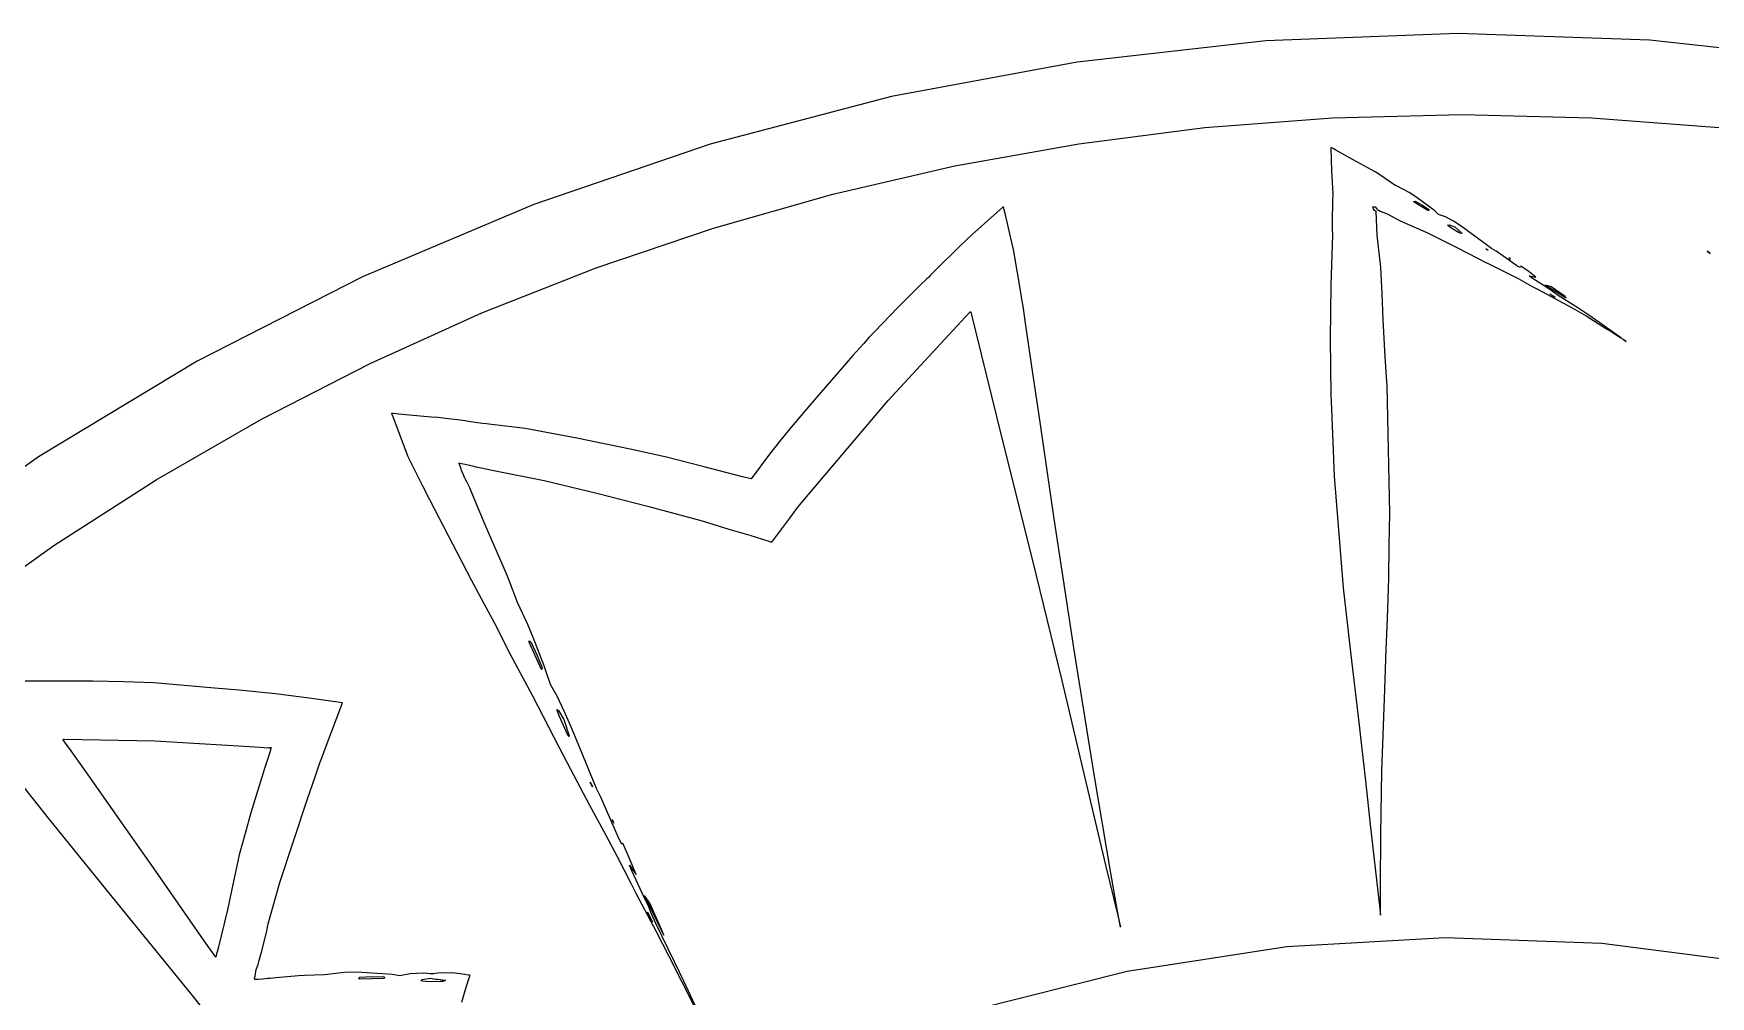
# Model space of a CAD drawing. Extents: x 0 to 792, y 0 to 189.
# Drawn here: x 344 to 404.8, y 153.7 to 188.6 of the extents above; entities that cross this region are included whole.
import ezdxf

# ---------------------------------------------------------------- set-up
doc = ezdxf.new("R2010")
doc.units = 0

msp = doc.modelspace()

# ---------------------------------------------------------------- linework, layer by layer
at = {"layer": 'Layer 1'}
for p, q in [((395.668563, 188.631308), (388.713571, 188.364676)), ((402.624373, 188.38694), (395.668563, 188.631308)), ((388.713571, 188.364676), (381.863881, 187.596862)), ((409.476486, 187.641057), (402.624373, 188.38694)), ((381.863881, 187.596862), (375.141721, 186.342383)), ((375.141721, 186.342383), (368.56932, 184.61575)), ((386.492059, 185.218921), (391.125769, 185.572402)), ((391.125769, 185.572402), (395.8203, 185.691515)), ((395.8203, 185.691515), (400.514831, 185.572402)), ((400.514831, 185.572402), (405.148542, 185.218921)), ((381.924954, 184.636856), (386.492059, 185.218921)), ((368.56932, 184.61575), (362.168907, 182.431478)), ((377.430239, 183.831993), (381.924954, 184.636856)), ((391.069144, 184.496591), (391.068805, 184.473184)), ((391.068805, 184.473184), (391.092794, 183.658245)), ((391.094953, 184.484145), (391.069144, 184.496591)), ((391.146777, 184.458675), (391.094953, 184.484145)), ((391.251222, 184.403864), (391.146777, 184.458675)), ((391.46126, 184.286903), (391.251222, 184.403864)), ((391.876888, 184.049106), (391.46126, 184.286903)), ((373.013699, 182.810115), (377.430239, 183.831993)), ((391.092794, 183.658245), (391.108547, 183.237712)), ((392.67125, 183.614891), (391.876888, 184.049106)), ((392.881096, 183.486802), (392.67125, 183.614891)), ((391.108547, 183.237712), (391.140721, 182.807702)), ((393.196465, 183.263677), (392.881096, 183.486802)), ((393.349012, 183.16081), (393.196465, 183.263677)), ((393.412058, 183.125699), (393.349012, 183.16081)), ((393.472806, 183.100971), (393.412058, 183.125699)), ((393.910411, 182.867873), (393.472806, 183.100971)), ((362.168907, 182.431478), (355.96271, 179.80408)), ((368.681119, 181.577009), (373.013699, 182.810115)), ((391.128884, 182.59183), (391.119735, 182.229324)), ((391.140721, 182.807702), (391.128884, 182.59183)), ((394.15105, 182.709617), (393.910411, 182.867873)), ((394.066955, 182.541826), (394.12, 182.553)), ((394.081205, 182.516028), (394.066955, 182.541826)), ((394.579411, 182.219215), (394.081205, 182.516028)), ((394.11988, 182.553035), (394.392729, 182.409122)), ((394.12, 182.553), (394.11988, 182.553035)), ((394.65071, 182.341012), (394.15105, 182.709617)), ((394.392729, 182.409122), (394.615349, 182.254823)), ((378.955971, 182.141401), (378.509072, 181.743039)), ((379.180337, 182.340291), (378.955971, 182.141401)), ((379.194372, 182.352737), (379.180337, 182.340291)), ((379.198041, 182.349351), (379.194372, 182.352737)), ((379.199957, 182.341189), (379.198041, 182.349351)), ((379.207645, 182.30822), (379.199957, 182.341189)), ((379.223006, 182.242281), (379.207645, 182.30822)), ((379.253701, 182.110647), (379.223006, 182.242281)), ((379.497132, 181.059317), (379.253701, 182.110647)), ((391.115233, 182.081041), (391.110317, 181.971581)), ((391.110317, 181.971581), (391.114119, 181.532748)), ((391.118199, 182.137009), (391.115233, 182.081041)), ((391.119735, 182.229324), (391.118199, 182.137009)), ((392.591147, 182.344858), (392.594619, 182.352438)), ((392.617357, 182.273805), (392.591147, 182.344858)), ((392.594619, 182.352438), (392.604324, 182.35318)), ((392.604324, 182.35318), (392.625135, 182.353923)), ((392.653727, 182.219241), (392.617357, 182.273805)), ((392.625135, 182.353923), (392.647877, 182.353677)), ((392.647877, 182.353677), (392.659981, 182.353099)), ((392.700689, 182.19204), (392.653727, 182.219241)), ((392.659981, 182.353099), (392.666235, 182.352768)), ((392.666235, 182.352768), (392.672119, 182.348648)), ((392.672119, 182.348648), (392.731589, 182.273148)), ((392.70972, 182.186435), (392.700689, 182.19204)), ((392.706342, 182.175214), (392.70939, 182.182222)), ((392.740527, 181.323516), (392.706342, 182.175214)), ((392.70939, 182.182222), (392.710668, 182.183633)), ((392.710668, 182.183633), (392.70972, 182.186435)), ((392.731589, 182.273148), (392.748413, 182.250974)), ((392.748413, 182.250974), (392.750445, 182.248008)), ((392.750445, 182.248008), (392.752536, 182.246111)), ((392.752536, 182.246111), (392.760458, 182.242236)), ((392.760458, 182.242236), (392.792253, 182.226494)), ((392.792253, 182.226494), (392.855753, 182.195585)), ((392.855753, 182.195585), (393.107405, 182.091727)), ((393.107405, 182.091727), (393.583657, 181.838856)), ((393.583657, 181.838856), (393.767601, 181.758739)), ((394.618357, 182.212208), (394.579411, 182.219215)), ((394.615349, 182.254823), (394.618357, 182.212208)), ((394.831211, 182.19849), (394.65071, 182.341012)), ((394.968676, 182.075594), (394.831211, 182.19849)), ((395.21691, 181.984185), (394.968676, 182.075594)), ((395.509459, 181.826259), (395.21691, 181.984185)), ((395.790146, 181.647807), (395.509459, 181.826259)), ((364.438283, 180.138459), (368.681119, 181.577009)), ((378.064657, 181.344259), (377.844222, 181.139019)), ((378.509072, 181.743039), (378.064657, 181.344259)), ((391.120909, 181.348457), (391.061676, 179.503947)), ((391.114119, 181.532748), (391.120909, 181.348457)), ((392.801428, 180.776129), (392.740527, 181.323516)), ((393.767601, 181.758739), (394.539346, 181.413378)), ((394.539346, 181.413378), (395.608116, 180.885857)), ((395.416746, 181.587921), (395.299, 181.689)), ((395.299, 181.689), (395.29951, 181.688561)), ((395.29951, 181.688561), (395.352119, 181.699441)), ((395.352119, 181.699441), (395.554546, 181.624934)), ((395.695282, 181.417301), (395.416746, 181.587921)), ((395.554546, 181.624934), (395.809827, 181.398183)), ((395.742449, 181.391255), (395.695282, 181.417301)), ((395.81152, 181.37799), (395.742449, 181.391255)), ((396.205879, 181.342259), (395.790146, 181.647807)), ((395.809827, 181.398183), (395.81152, 181.37799)), ((396.893725, 180.831305), (396.205879, 181.342259)), ((377.621478, 180.921172), (376.76978, 180.082741)), ((377.844222, 181.139019), (377.621478, 180.921172)), ((379.557301, 180.797206), (379.497132, 181.059317)), ((379.587265, 180.666232), (379.557301, 180.797206)), ((379.611971, 180.523061), (379.587265, 180.666232)), ((392.860754, 180.274409), (392.801428, 180.776129)), ((395.608116, 180.885857), (396.051645, 180.661166)), ((396.051645, 180.661166), (396.661829, 180.345808)), ((396.679306, 180.827962), (396.693, 180.831)), ((396.759457, 180.775869), (396.679306, 180.827962)), ((396.69296, 180.83101), (396.772564, 180.780238)), ((396.693, 180.831), (396.69296, 180.83101)), ((396.772564, 180.780238), (396.759457, 180.775869)), ((397.062409, 180.736761), (396.893725, 180.831305)), ((397.536127, 180.404834), (397.062409, 180.736761)), ((404.758036, 180.701795), (404.706748, 180.738884)), ((404.706748, 180.738884), (404.751, 180.706)), ((404.751, 180.706), (404.817816, 180.657204)), ((404.751, 180.706), (404.751, 180.706)), ((404.817816, 180.657204), (404.758036, 180.701795)), ((360.290978, 178.500251), (364.438283, 180.138459)), ((376.76978, 180.082741), (376.557803, 179.872486)), ((379.709295, 179.949546), (379.611971, 180.523061)), ((379.827761, 179.247942), (379.709295, 179.949546)), ((392.879835, 180.138491), (392.860754, 180.274409)), ((392.92788, 179.217719), (392.879835, 180.138491)), ((396.661829, 180.345808), (396.794233, 180.277394)), ((396.794233, 180.277394), (397.326535, 180.011259)), ((397.326535, 180.011259), (397.85151, 179.745603)), ((397.552223, 180.474974), (397.517058, 180.494427)), ((397.517058, 180.494427), (397.555274, 180.459643)), ((397.811011, 180.210064), (397.536127, 180.404834)), ((397.582, 180.45), (397.552223, 180.474974)), ((397.555274, 180.459643), (397.582, 180.45)), ((397.582, 180.45), (397.582, 180.45)), ((397.926231, 180.15286), (397.811011, 180.210064)), ((397.952018, 180.20009), (397.926231, 180.15286)), ((398.249678, 179.987269), (397.952018, 180.20009)), ((398.502134, 179.801731), (398.249678, 179.987269)), ((355.96271, 179.80408), (349.972957, 176.748071)), ((376.205497, 179.528455), (375.357764, 178.684834)), ((376.421205, 179.738555), (376.205497, 179.528455)), ((376.475284, 179.791048), (376.421205, 179.738555)), ((376.557803, 179.872486), (376.475284, 179.791048)), ((391.061676, 179.503947), (391.040698, 177.563907)), ((397.85151, 179.745603), (398.363258, 179.459091)), ((398.365037, 179.766617), (398.251239, 179.846816)), ((398.251239, 179.846816), (398.502134, 179.801731)), ((398.363258, 179.459091), (398.579036, 179.346417)), ((398.766396, 179.501867), (398.365037, 179.766617)), ((398.579036, 179.346417), (399.347927, 178.938496)), ((399.005325, 179.353503), (398.766396, 179.501867)), ((399.050243, 179.451661), (398.845787, 179.512657)), ((398.845787, 179.512657), (399.342193, 179.205377)), ((399.137092, 179.254344), (399.005325, 179.353503)), ((399.558034, 179.092785), (399.050243, 179.451661)), ((379.88175, 178.924755), (379.827761, 179.247942)), ((379.907971, 178.749272), (379.88175, 178.924755)), ((380.011177, 178.047338), (379.907971, 178.749272)), ((392.965698, 178.249717), (392.92788, 179.217719)), ((399.159364, 179.087477), (399.007723, 179.182925)), ((399.007723, 179.182925), (399.15, 179.109)), ((399.308979, 179.129554), (399.137092, 179.254344)), ((399.15, 179.109), (399.15035, 179.10874)), ((399.15035, 179.10874), (399.193109, 179.072802)), ((399.193109, 179.072802), (399.159364, 179.087477)), ((400.024412, 178.684208), (399.308979, 179.129554)), ((399.342193, 179.205377), (399.543, 179.074)), ((399.347927, 178.938496), (399.814022, 178.680339)), ((399.543, 179.074), (399.595042, 179.05158)), ((399.543, 179.074), (399.543, 179.074)), ((399.595042, 179.05158), (399.558034, 179.092785)), ((356.244988, 176.668168), (360.290978, 178.500251)), ((375.357764, 178.684834), (374.534884, 177.83337)), ((375.013668, 175.323348), (377.810628, 178.353288)), ((377.810628, 178.353288), (377.990931, 178.544101)), ((377.990931, 178.544101), (378.005042, 178.559022)), ((378.005042, 178.559022), (378.012357, 178.528028)), ((378.012357, 178.528028), (379.142617, 173.961598)), ((393.029929, 176.914097), (392.965698, 178.249717)), ((399.814022, 178.680339), (400.315813, 178.391191)), ((400.380466, 178.443938), (400.024412, 178.684208)), ((400.315813, 178.391191), (401.016694, 177.952113)), ((400.819948, 178.138224), (400.380466, 178.443938)), ((401.443577, 177.695601), (400.819948, 178.138224)), ((374.33152, 177.620795), (374.131783, 177.397755)), ((374.534884, 177.83337), (374.33152, 177.620795)), ((380.21688, 176.643798), (380.011177, 178.047338)), ((391.040698, 177.563907), (391.070332, 175.531877)), ((401.016694, 177.952113), (401.084664, 177.911473)), ((401.084664, 177.911473), (401.188841, 177.856496)), ((401.188841, 177.856496), (401.504805, 177.644496)), ((401.603315, 177.5807), (401.443577, 177.695601)), ((401.504805, 177.644496), (401.603315, 177.5807)), ((401.714735, 177.503801), (401.627128, 177.564134)), ((401.627128, 177.564134), (401.705679, 177.509157)), ((401.705679, 177.509157), (401.773, 177.463)), ((373.735083, 176.952163), (372.192103, 175.171693)), ((374.131783, 177.397755), (373.735083, 176.952163)), ((393.079507, 176.177382), (393.029929, 176.914097)), ((401.773, 177.463), (401.714735, 177.503801)), ((401.773, 177.463), (401.773, 177.463)), ((349.972957, 176.748071), (344.221878, 173.277964)), ((352.306097, 174.647996), (356.244988, 176.668168)), ((380.524138, 174.538248), (380.21688, 176.643798)), ((393.102008, 175.855265), (393.079507, 176.177382)), ((393.201105, 171.238555), (393.102008, 175.855265)), ((372.192103, 175.171693), (371.445733, 174.284057)), ((371.867328, 171.600618), (375.013668, 175.323348)), ((391.070332, 175.531877), (391.087, 175.024)), ((348.48009, 172.44552), (352.306097, 174.647996)), ((357.028565, 174.854372), (357.016147, 174.855362)), ((357.016147, 174.855362), (357.018052, 174.846788)), ((357.018052, 174.846788), (357.027, 174.826)), ((357.027, 174.826), (357.06234, 174.743408)), ((357.078084, 174.850251), (357.028565, 174.854372)), ((357.06234, 174.743408), (357.547926, 173.451318)), ((357.277748, 174.828574), (357.078084, 174.850251)), ((357.671504, 174.789503), (357.277748, 174.828574)), ((358.449678, 174.725955), (357.671504, 174.789503)), ((358.704908, 174.704935), (358.449678, 174.725955)), ((358.9711, 174.676086), (358.704908, 174.704935)), ((359.510263, 174.607261), (358.9711, 174.676086)), ((360.049756, 174.531431), (359.510263, 174.607261)), ((360.318462, 174.493514), (360.049756, 174.531431)), ((360.45267, 174.474887), (360.318462, 174.493514)), ((360.537901, 174.464163), (360.45267, 174.474887)), ((381.026493, 171.119088), (380.524138, 174.538248)), ((391.087, 175.024), (391.180613, 172.57894)), ((391.087, 175.024), (391.087, 175.024)), ((361.574601, 174.344069), (360.537901, 174.464163)), ((361.854641, 174.313408), (361.574601, 174.344069)), ((363.733011, 173.963924), (361.854641, 174.313408)), ((365.669781, 173.55996), (363.733011, 173.963924)), ((371.445733, 174.284057), (371.078085, 173.841533)), ((379.142617, 173.961598), (380.239947, 169.573698)), ((344.221878, 173.277964), (338.731701, 169.408273)), ((357.547926, 173.451318), (357.569067, 173.389085)), ((357.569067, 173.389085), (357.599183, 173.319354)), ((357.599183, 173.319354), (357.669214, 173.169671)), ((366.986481, 173.273787), (365.669781, 173.55996)), ((368.301091, 172.93461), (366.986481, 173.273787)), ((370.720422, 173.379705), (370.046146, 172.491245)), ((371.078085, 173.841533), (370.720422, 173.379705)), ((357.669214, 173.169671), (357.82195, 172.860164)), ((357.82195, 172.860164), (358.134618, 172.236536)), ((359.46117, 173.053777), (359.460439, 173.057074)), ((359.460439, 173.057074), (359.465282, 173.056168)), ((359.46763, 173.038035), (359.46117, 173.053777)), ((359.465282, 173.056168), (359.474934, 173.054438)), ((359.479819, 173.007126), (359.46763, 173.038035)), ((359.474934, 173.054438), (359.550211, 173.042649)), ((359.521433, 172.886053), (359.479819, 173.007126)), ((359.539744, 172.824729), (359.521433, 172.886053)), ((359.56181, 172.761427), (359.539744, 172.824729)), ((359.550211, 173.042649), (359.679288, 173.02089)), ((359.621404, 172.625757), (359.56181, 172.761427)), ((359.679288, 173.02089), (359.99578, 172.941927)), ((359.99578, 172.941927), (360.065207, 172.924207)), ((360.065207, 172.924207), (360.073634, 172.922062)), ((360.073634, 172.922062), (360.090048, 172.918517)), ((360.090048, 172.918517), (360.147932, 172.907228)), ((360.147932, 172.907228), (360.263584, 172.88465)), ((360.263584, 172.88465), (360.724814, 172.793323)), ((360.724814, 172.793323), (362.549944, 172.420019)), ((369.735061, 172.564436), (368.301091, 172.93461)), ((344.772754, 170.066525), (348.48009, 172.44552)), ((358.134618, 172.236536), (358.291288, 171.925877)), ((359.655621, 172.532623), (359.621404, 172.625757)), ((359.67221, 172.5121), (359.655621, 172.532623)), ((359.680214, 172.501963), (359.67221, 172.5121)), ((359.68414, 172.496934), (359.680214, 172.501963)), ((359.686115, 172.494394), (359.68414, 172.496934)), ((359.689482, 172.48788), (359.686115, 172.494394)), ((359.744213, 172.37842), (359.689482, 172.48788)), ((359.847904, 172.157604), (359.744213, 172.37842)), ((360.03914, 171.710364), (359.847904, 172.157604)), ((362.549944, 172.420019), (363.506677, 172.1978)), ((363.506677, 172.1978), (364.459224, 171.962641)), ((370.041323, 172.485228), (369.735061, 172.564436)), ((370.043992, 172.484898), (370.041323, 172.485228)), ((370.046146, 172.491245), (370.043992, 172.484898)), ((391.180613, 172.57894), (391.50814, 168.52898)), ((358.291288, 171.925877), (358.346851, 171.817487)), ((358.346851, 171.817487), (358.387901, 171.738687)), ((358.387901, 171.738687), (359.904841, 168.830067)), ((360.414174, 170.814239), (360.03914, 171.710364)), ((364.459224, 171.962641), (366.338294, 171.485731)), ((366.338294, 171.485731), (368.277604, 170.958374)), ((371.710588, 171.406839), (371.867328, 171.600618)), ((368.277604, 170.958374), (369.241595, 170.666672)), ((370.87485, 170.280511), (371.451226, 171.062548)), ((371.451226, 171.062548), (371.710588, 171.406839)), ((381.781516, 166.128838), (381.026493, 171.119088)), ((393.182735, 170.085015), (393.201105, 171.238555)), ((361.178905, 169.037649), (360.414174, 170.814239)), ((369.241595, 170.666672), (369.997775, 170.437694)), ((369.997775, 170.437694), (370.458169, 170.294441)), ((370.458169, 170.294441), (370.688259, 170.221659)), ((370.688259, 170.221659), (370.803242, 170.185145)), ((370.803242, 170.185145), (370.87485, 170.280511)), ((341.189871, 167.516796), (344.772754, 170.066525)), ((393.164024, 168.884415), (393.182735, 170.085015)), ((361.276619, 168.794001), (361.178905, 169.037649)), ((380.239947, 169.573698), (381.309127, 165.171208)), ((359.904841, 168.830067), (360.360836, 167.969798)), ((361.580614, 167.998516), (361.276619, 168.794001)), ((391.50814, 168.52898), (391.785581, 166.09901)), ((393.115558, 167.409585), (393.164024, 168.884415)), ((360.360836, 167.969798), (360.819224, 167.116861)), ((361.952267, 167.210202), (361.580614, 167.998516)), ((362.147, 166.737), (361.952267, 167.210202)), ((393.074458, 166.303685), (393.115558, 167.409585)), ((360.819224, 167.116861), (361.239735, 166.260464)), ((362, 166.616), (361.99941, 166.61563)), ((361.99941, 166.61563), (362.058933, 166.570542)), ((362.005292, 166.566506), (362, 166.616)), ((362.425958, 165.624387), (362.005292, 166.566506)), ((362.058933, 166.570542), (362.294871, 166.078877)), ((362.542503, 165.700152), (362.147, 166.737)), ((361.239735, 166.260464), (361.408975, 165.95129)), ((362.294871, 166.078877), (362.47564, 165.62958)), ((382.487571, 161.763268), (381.781516, 166.128838)), ((391.785581, 166.09901), (392.069804, 163.76407)), ((393.007108, 164.507475), (393.074458, 166.303685)), ((361.408975, 165.95129), (362.118667, 164.63809)), ((362.464481, 165.571471), (362.425958, 165.624387)), ((362.47564, 165.62958), (362.464481, 165.571471)), ((362.683586, 165.312918), (362.542503, 165.700152)), ((346.19, 165.145), (343.48311, 165.148133)), ((347.297796, 165.125696), (346.19, 165.145)), ((348.400156, 165.083659), (347.297796, 165.125696)), ((350.595786, 164.896966), (348.400156, 165.083659)), ((351.496074, 164.818334), (350.595786, 164.896966)), ((352.807824, 164.68637), (351.496074, 164.818334)), ((362.787049, 164.99929), (362.683586, 165.312918)), ((363.017099, 164.600352), (362.787049, 164.99929)), ((381.309127, 165.171208), (381.961192, 162.401148)), ((354.023764, 164.537758), (352.807824, 164.68637)), ((355.231454, 164.368292), (354.023764, 164.537758)), ((354.615533, 162.737592), (355.231454, 164.368292)), ((362.118667, 164.63809), (363.094723, 162.74429)), ((363.272832, 164.064427), (363.017099, 164.600352)), ((392.919778, 161.884375), (393.007108, 164.507475)), ((363.00963, 164.12639), (363.068191, 164.080645)), ((363.01, 164.126), (363.00963, 164.12639)), ((363.101575, 163.863618), (363.01, 164.126)), ((363.068191, 164.080645), (363.257297, 163.754159)), ((363.342296, 163.326372), (363.101575, 163.863618)), ((363.257297, 163.754159), (363.456661, 163.170837)), ((363.511174, 163.514659), (363.272832, 164.064427)), ((392.069804, 163.76407), (392.335163, 161.42542)), ((345.108666, 163.040515), (345.139, 163.048)), ((345.111355, 163.025349), (345.108666, 163.040515)), ((345.113562, 163.019744), (345.111355, 163.025349)), ((345.188681, 162.915641), (345.113562, 163.019744)), ((345.139, 163.048), (345.13852, 163.047809)), ((345.13852, 163.047809), (345.145485, 163.044422)), ((345.145485, 163.044422), (348.435229, 162.988034)), ((348.435229, 162.988034), (351.671235, 162.793603)), ((363.384003, 163.239002), (363.342296, 163.326372)), ((363.452479, 163.142976), (363.384003, 163.239002)), ((363.456661, 163.170837), (363.452479, 163.142976)), ((363.86, 162.667), (363.511174, 163.514659)), ((345.33888, 162.707435), (345.188681, 162.915641)), ((345.936505, 161.8728), (345.33888, 162.707435)), ((351.671235, 162.793603), (352.236526, 162.757253)), ((352.236526, 162.757253), (352.558316, 162.735657)), ((352.564384, 162.455566), (352.413629, 161.977665)), ((352.558316, 162.735657), (352.578385, 162.734246)), ((352.639173, 162.690973), (352.564384, 162.455566)), ((352.578385, 162.734246), (352.588421, 162.733586)), ((352.588421, 162.733586), (352.590481, 162.73367)), ((352.590481, 162.73367), (352.591709, 162.73441)), ((352.591709, 162.73441), (352.594398, 162.736061)), ((352.594398, 162.736061), (352.600607, 162.739027)), ((352.600607, 162.739027), (352.632558, 162.746692)), ((352.632558, 162.746692), (352.650126, 162.747765)), ((352.64217, 162.703583), (352.639173, 162.690973)), ((352.650126, 162.747765), (352.64217, 162.703583)), ((354.420608, 162.18617), (354.48314, 162.372369)), ((354.48314, 162.372369), (354.615533, 162.737592)), ((363.094723, 162.74429), (363.504427, 161.959933)), ((364.444234, 161.256004), (363.86, 162.667)), ((381.961192, 162.401148), (382.911843, 158.431798)), ((343.25192, 161.852942), (344.567, 160.183)), ((347.385025, 159.80879), (345.936505, 161.8728)), ((352.413629, 161.977665), (351.916224, 160.381995)), ((354.245218, 161.678515), (354.382807, 162.076544)), ((354.382807, 162.076544), (354.420608, 162.18617)), ((363.504427, 161.959933), (364.07278, 160.885513)), ((383.091427, 158.192938), (382.487571, 161.763268)), ((392.876671, 159.586195), (392.919778, 161.884375)), ((353.974183, 160.886244), (354.245218, 161.678515)), ((364.288019, 161.3316), (364.217181, 161.486808)), ((364.217181, 161.486808), (364.233, 161.476)), ((364.233, 161.476), (364.23237, 161.47568)), ((364.23237, 161.47568), (364.303061, 161.322947)), ((364.303061, 161.322947), (364.288019, 161.3316)), ((364.597235, 160.94856), (364.444234, 161.256004)), ((392.335163, 161.42542), (392.487721, 159.95323)), ((353.449343, 159.317694), (353.974183, 160.886244)), ((364.07278, 160.885513), (364.19654, 160.651757)), ((364.19654, 160.651757), (364.697603, 159.721178)), ((365.012615, 159.997209), (364.597235, 160.94856)), ((344.567, 160.183), (347.19782, 156.93067)), ((351.916224, 160.381995), (351.704185, 159.623518)), ((365.255162, 159.441003), (365.012615, 159.997209)), ((365.047502, 160.070241), (365.015346, 160.134286)), ((365.015346, 160.134286), (365.047, 160.047)), ((365.047, 160.047), (365.072682, 160.005048)), ((365.047, 160.047), (365.047, 160.047)), ((365.072682, 160.005048), (365.047502, 160.070241)), ((392.487721, 159.95323), (392.728205, 157.84084)), ((348.468055, 158.25887), (347.385025, 159.80879)), ((351.704185, 159.623518), (351.494917, 158.852928)), ((352.969103, 157.846574), (353.449343, 159.317694)), ((364.697603, 159.721178), (365.193069, 158.795789)), ((365.36283, 159.239062), (365.255162, 159.441003)), ((365.400591, 159.271537), (365.36283, 159.239062)), ((365.664469, 158.66489), (365.400591, 159.271537)), ((392.860895, 157.704755), (392.876671, 159.586195)), ((351.494917, 158.852928), (351.447286, 158.622547)), ((365.193069, 158.795789), (365.67231, 157.85433)), ((365.888717, 158.142808), (365.664469, 158.66489)), ((350.224885, 155.74012), (348.468055, 158.25887)), ((351.447286, 158.622547), (351.266416, 157.778421)), ((365.737951, 158.250374), (365.635787, 158.481164)), ((365.635787, 158.481164), (365.888717, 158.142808)), ((366.103968, 157.458022), (365.737951, 158.250374)), ((382.911843, 158.431798), (383.344597, 156.654718)), ((383.331561, 156.812068), (383.091427, 158.192938)), ((351.266416, 157.778421), (351.073376, 156.864905)), ((352.546447, 156.346024), (352.969103, 157.846574)), ((365.67231, 157.85433), (365.876828, 157.466932)), ((365.876828, 157.466932), (366.607484, 156.072212)), ((366.324889, 156.997182), (366.103968, 157.458022)), ((392.728205, 157.84084), (392.845796, 156.8946)), ((392.859907, 156.976529), (392.860895, 157.704755)), ((347.19782, 156.93067), (349.73938, 153.81294)), ((351.073376, 156.864905), (350.732043, 155.473735)), ((366.189, 157.382), (366.648624, 156.424302)), ((366.390324, 157.073242), (366.189, 157.382)), ((366.189, 157.382), (366.189, 157.382)), ((366.44384, 156.720153), (366.324889, 156.997182)), ((366.8531, 156.034102), (366.390324, 157.073242)), ((392.845796, 156.8946), (392.86651, 156.669094)), ((392.86651, 156.669094), (392.859907, 156.976529)), ((352.47686, 156.043443), (352.546447, 156.346024)), ((366.436574, 156.478247), (366.295339, 156.773)), ((366.295339, 156.773), (366.431, 156.516)), ((366.431, 156.516), (366.469224, 156.421128)), ((366.469224, 156.421128), (366.436574, 156.478247)), ((366.600448, 156.36424), (366.44384, 156.720153)), ((367.270409, 154.97406), (366.600448, 156.36424)), ((366.648624, 156.424302), (366.834236, 156.0266)), ((383.440138, 156.230033), (383.331561, 156.812068)), ((383.344597, 156.654718), (383.440138, 156.230033)), ((350.643623, 155.138744), (350.224885, 155.74012)), ((352.30423, 155.330217), (352.47686, 156.043443)), ((366.607484, 156.072212), (367.051179, 155.208398)), ((366.834236, 156.0266), (366.884443, 155.938654)), ((366.884443, 155.938654), (366.8531, 156.034102)), ((395.209345, 155.847488), (389.46556, 155.515384)), ((400.884564, 155.643938), (395.209345, 155.847488)), ((406.460446, 154.923026), (400.884564, 155.643938)), ((350.670999, 155.261722), (350.643623, 155.138744)), ((350.688832, 155.337075), (350.670999, 155.261722)), ((350.732043, 155.473735), (350.688832, 155.337075)), ((352.208926, 154.980984), (352.30423, 155.330217)), ((367.051179, 155.208398), (367.530522, 154.269824)), ((389.46556, 155.515384), (383.68398, 154.629333)), ((352.048731, 154.373154), (352.055894, 154.417181)), ((352.055894, 154.417181), (352.067906, 154.459299)), ((352.067906, 154.459299), (352.087701, 154.539913)), ((352.087701, 154.539913), (352.104617, 154.695448)), ((352.104617, 154.695448), (352.143047, 154.782091)), ((352.143047, 154.782091), (352.168817, 154.847371)), ((352.168817, 154.847371), (352.174998, 154.863198)), ((352.174998, 154.863198), (352.178407, 154.872512)), ((352.178407, 154.872512), (352.18454, 154.894189)), ((352.18454, 154.894189), (352.208926, 154.980984)), ((353.643611, 154.47222), (352.824766, 154.387815)), ((353.865787, 154.483508), (353.643611, 154.47222)), ((354.584965, 154.499829), (353.865787, 154.483508)), ((355.307679, 154.588599), (354.584965, 154.499829)), ((355.74205, 154.59841), (355.307679, 154.588599)), ((356.684364, 154.544254), (355.74205, 154.59841)), ((355.814956, 154.363991), (355.865, 154.413)), ((355.86412, 154.412539), (356.320981, 154.445017)), ((355.865, 154.413), (355.86412, 154.412539)), ((356.320981, 154.445017), (356.730304, 154.428366)), ((357.033106, 154.511533), (356.684364, 154.544254)), ((356.730304, 154.428366), (356.776433, 154.384762)), ((357.3123, 154.471638), (357.033106, 154.511533)), ((357.685767, 154.537743), (357.3123, 154.471638)), ((358.17455, 154.562059), (357.685767, 154.537743)), ((358.420896, 154.540712), (358.17455, 154.562059)), ((358.543945, 154.54376), (358.420896, 154.540712)), ((358.609204, 154.549122), (358.543945, 154.54376)), ((358.694824, 154.557871), (358.609204, 154.549122)), ((359.228949, 154.578809), (358.694824, 154.557871)), ((359.667017, 154.514434), (359.228949, 154.578809)), ((359.799351, 154.490285), (359.667017, 154.514434)), ((359.837804, 154.484513), (359.799351, 154.490285)), ((359.820227, 154.360877), (359.853092, 154.4602)), ((359.85772, 154.481711), (359.837804, 154.484513)), ((359.853092, 154.4602), (359.857161, 154.472234)), ((359.857161, 154.472234), (359.859182, 154.478333)), ((359.860201, 154.481299), (359.85772, 154.481711)), ((359.859182, 154.478333), (359.860201, 154.481299)), ((367.605663, 154.268336), (367.270409, 154.97406)), ((383.68398, 154.629333), (378.011557, 153.202669)), ((349.73938, 153.81294), (352.25732, 150.67114)), ((352.068709, 154.338863), (352.048731, 154.373154)), ((352.107307, 154.329635), (352.068709, 154.338863)), ((352.18356, 154.3302), (352.107307, 154.329635)), ((352.350071, 154.341658), (352.18356, 154.3302)), ((352.520186, 154.366056), (352.350071, 154.341658)), ((352.61891, 154.374297), (352.520186, 154.366056)), ((352.824766, 154.387815), (352.61891, 154.374297)), ((355.857289, 154.3466), (355.814956, 154.363991)), ((356.724978, 154.366218), (355.857289, 154.3466)), ((356.776433, 154.384762), (356.724978, 154.366218)), ((358.071745, 154.282223), (358.121, 154.328)), ((358.303731, 154.254116), (358.071745, 154.282223)), ((358.12069, 154.327889), (358.423652, 154.381793)), ((358.121, 154.328), (358.12069, 154.327889)), ((358.786534, 154.258403), (358.303731, 154.254116)), ((358.423652, 154.381793), (358.546653, 154.357971)), ((358.546653, 154.357971), (358.609439, 154.348246)), ((358.609439, 154.348246), (358.678482, 154.339838)), ((358.678482, 154.339838), (358.953296, 154.31305)), ((358.865556, 154.26203), (358.786534, 154.258403)), ((358.967802, 154.293184), (358.865556, 154.26203)), ((358.953296, 154.31305), (358.967802, 154.293184)), ((359.565502, 153.506871), (359.68782, 153.939438)), ((359.68782, 153.939438), (359.820227, 154.360877)), ((367.530522, 154.269824), (368.203709, 152.934704)), ((368.022223, 153.39224), (367.605663, 154.268336))]:
    msp.add_line(p, q, dxfattribs=at)

doc.saveas('drawing.dxf')
